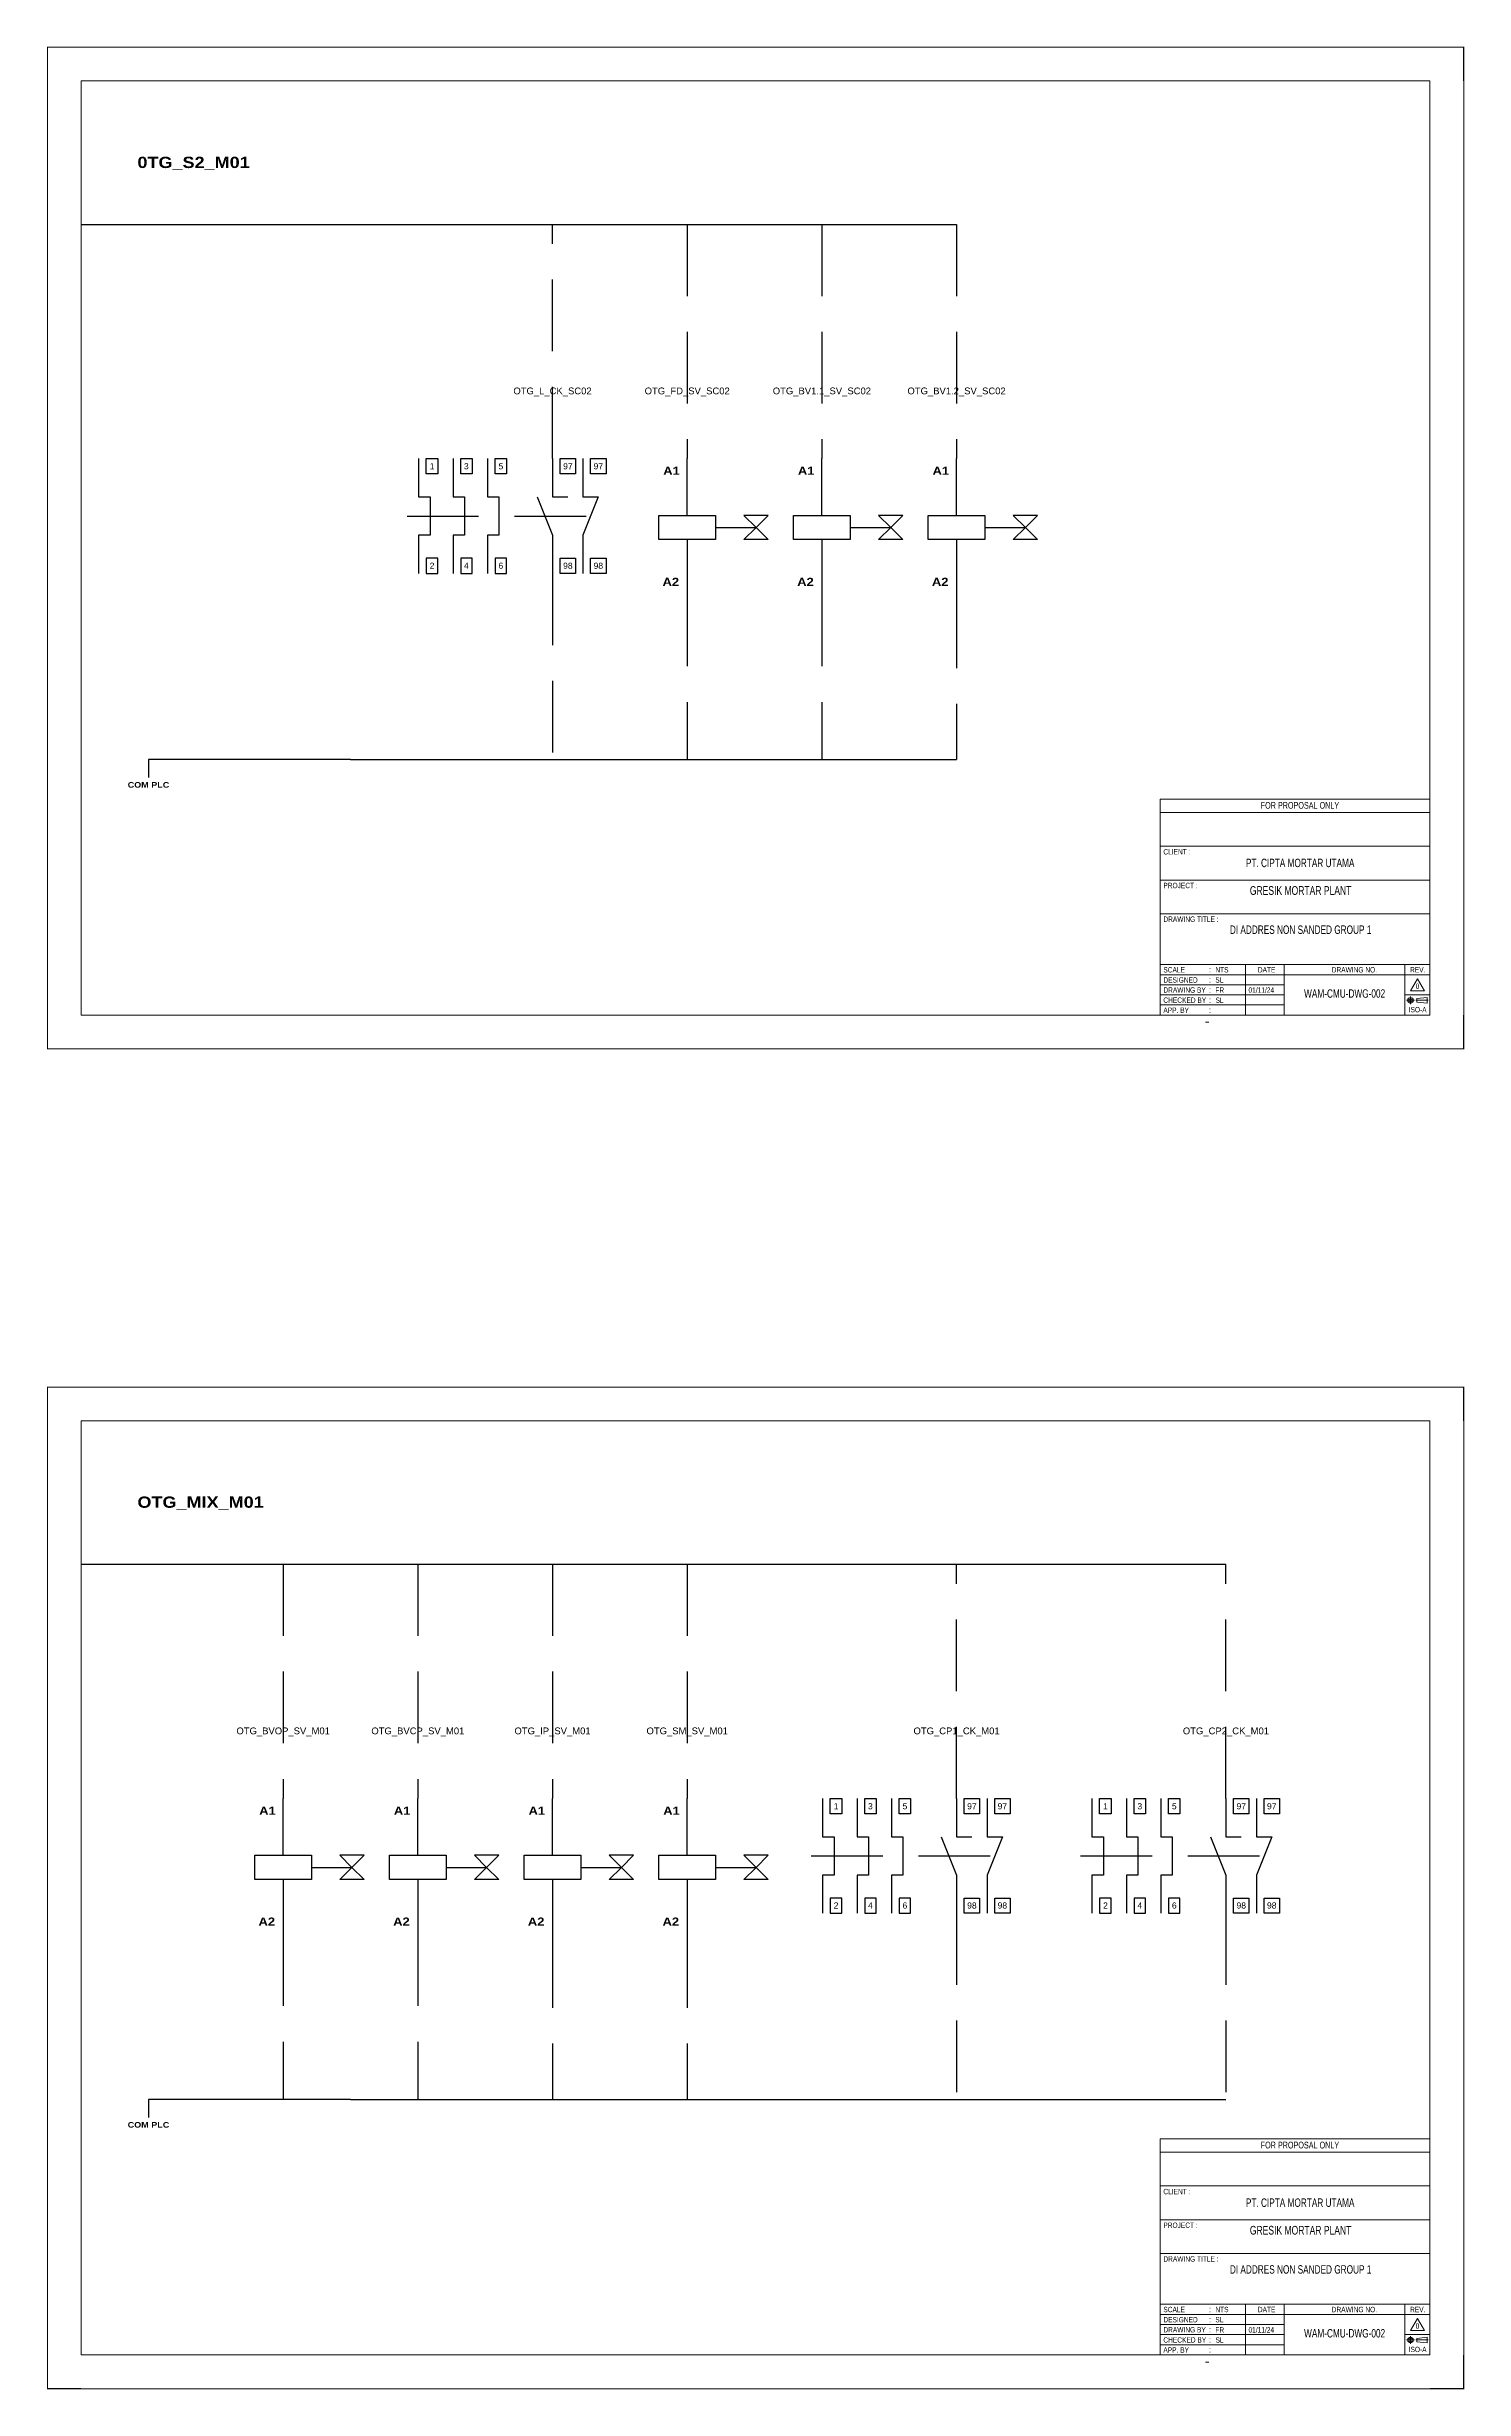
# Model space of a CAD drawing. Header units: centimetres. Extents: x -6233 to 67854, y 107 to 55669.
# Drawn here: x 53793 to 60076, y 25006 to 35389 of the extents above; entities that cross this region are included whole.
import ezdxf
from ezdxf.enums import TextEntityAlignment as Align

# ---------------------------------------------------------------- set-up
doc = ezdxf.new("R2010")
doc.units = ezdxf.units.CM
doc.header["$LTSCALE"] = 25.4
doc.linetypes.add('CENTER', pattern=[2, 1.25, -0.25, 0.25, -0.25])
doc.linetypes.add('HIDDEN', pattern=[0.375, 0.25, -0.125])
for name, color, linetype in [('1', 7, 'Continuous'), ('Etiket-Line-L', 7, 'Continuous'), ('EtIket-Line-S', 2, 'Continuous'), ('Etiket-Text-List0', 2, 'Continuous'), ('Etiket-Text-List1', 3, 'Continuous'), ('Etiket-Text-List2', 1, 'Continuous')]:
    doc.layers.add(name, color=color, linetype=linetype)
for name, color, linetype, lineweight in [('Center_line', 2, 'CENTER', 5), ('Etiket', 7, 'Continuous', 5), ('Object', 4, 'Continuous', 25)]:
    doc.layers.add(name, color=color, linetype=linetype, lineweight=lineweight)
doc.styles.add('Bold', font='ariblk.ttf', dxfattribs={"height": 25.4})
doc.styles.add('DIM', font='romans', dxfattribs={"height": 6.096})
doc.styles.get("Standard").update_dxf_attribs({"font": 'arial.ttf', "height": 25.4})

# ---------------------------------------------------------------- blocks, each defined once
blk = doc.blocks.new('x5 Out Line')
at = {"const_width": 0.3}
for points in [[(9.65, 286.71), (0, 286.71), (0, 277.06)], [(405.45, 277.06), (405.45, 286.71), (395.8, 286.71)], [(0, 9.65), (0, 0), (9.65, 0)], [(405.45, 9.65), (405.45, 0), (395.8, 0)]]:
    blk.add_lwpolyline(points, dxfattribs=at)
at = {"lineweight": 15}
blk.add_lwpolyline([(395.8, 9.65), (395.8, 277.06), (9.65, 277.06), (9.65, 9.65)], close=True, dxfattribs=at)
at = {"layer": 'EtIket-Line-S', "lineweight": 9, "ltscale": 0.5}
blk.add_lwpolyline([(0, 0), (405.45, 0), (405.45, 286.71), (0, 286.71)], close=True, dxfattribs=at)
blk = doc.blocks.new('A$C6CDB76E5')
at = {"lineweight": 15}
for p, q in [((-196.2, 0), (-196.2, 157.1)), ((-196.2, 157.1), (0, 157.1)), ((0, 0), (0, 157.1)), ((-196.2, 147.3), (0, 147.3)), ((-196.2, 122.8), (0, 122.8)), ((-196.2, 98.2), (0, 98.2)), ((-196.2, 73.7), (0, 73.7)), ((-196.2, 36.8), (0, 36.8)), ((-134, 0), (-134, 36.8)), ((-105.9, 0), (-105.9, 36.8)), ((-18.1, 0), (-18.1, 36.8)), ((-196.2, 29.4), (0, 29.4)), ((-196.2, 22.1), (-105.9, 22.1)), ((-196.2, 14.7), (-105.9, 14.7)), ((-196.2, 7.4), (-105.9, 7.4)), ((-18.1, 14.7), (0, 14.7))]:
    blk.add_line(p, q, dxfattribs=at)
at = {"layer": 'Center_line', "lineweight": 13}
for p, q in [((-16.9, 10.8), (-11.3, 10.8)), ((-14.1, 13.5), (-14.1, 8)), ((-10.3, 10.8), (-1.2, 10.8))]:
    blk.add_line(p, q, dxfattribs=at)
at = {"layer": 'Etiket-Line-L', "lineweight": 15}
for p, q in [((0, 0), (0, 122.6)), ((-196.2, 0), (0, 0))]:
    blk.add_line(p, q, dxfattribs=at)
blk.add_lwpolyline([(-9, 26.4), (-4, 17.7), (-14.1, 17.7)], close=True, dxfattribs=at)
at = {"layer": 'Object', "lineweight": 15}
blk.add_lwpolyline([(-9.5, 9.5), (-1.9, 8.7), (-1.9, 12.8), (-9.5, 12)], close=True, dxfattribs=at)
for radius in [2.03, 1.27]:
    blk.add_circle((-14.1, 10.8), radius, dxfattribs=at)
at = {"layer": '1', "color": 3, "lineweight": 9, "width": 0.7}
blk.add_text('ISO-A', height=3.91, dxfattribs=at).set_placement((-15.4, 2))
at = {"layer": 'Etiket-Text-List0', "lineweight": 13, "width": 0.7}
for s, height, p in [('CLIENT :', 3.92, (-193.8, 116.8)), ('PROJECT :', 3.92, (-193.8, 92.3)), ('DRAWING TITLE :', 3.923, (-193.8, 67.8)), ('SCALE', 3.92, (-193.8, 31)), (':', 4.17, (-160.6, 31)), ('DATE', 3.92, (-125.1, 31)), ('DRAWING NO.', 3.923, (-71.4, 31)), ('REV.', 3.92, (-14.4, 31)), ('DESIGNED', 3.92, (-193.8, 23.6)), ('DRAWING BY', 3.92, (-193.8, 16.3)), (':', 4.17, (-160.6, 23.6)), (':', 4.17, (-160.6, 16.3)), ('APP. BY ', 3.92, (-193.8, 1.6)), ('CHECKED BY ', 3.923, (-193.8, 8.9)), (':', 4.17, (-160.6, 8.9)), (':', 4.17, (-160.6, 1.6))]:
    blk.add_text(s, height=height, dxfattribs=at).set_placement(p)
at = {"layer": 'Etiket-Text-List1', "lineweight": 9, "width": 0.7}
for tag, p in [('1:XXXX', (-156, 31)), ('EN', (-156, 23.6)), ('EN', (-156, 16.3)), ('DD/MM/YY', (-131.3, 23.6)), ('DD/MM/YY', (-131.3, 16.3)), ('1', (-10.3, 19.1)), ('EN', (-155.8, 8.9)), ('EN', (-155.7, 1.6)), ('DD/MM/YY', (-131.3, 8.9)), ('DD/MM/YY', (-131.3, 1.6))]:
    blk.add_attdef(tag, p, '', height=3.92, dxfattribs=at)
at = {"layer": 'Etiket-Text-List2', "lineweight": 13, "width": 0.7}
for tag, height, p in [('FOR FABRICATION', 4.9, (-94.6, 150.1)), ('CLIENT_NAME', 6.13, (-94.1, 107.7)), ('PROJECT_1', 4.9, (-94.1, 87.5)), ('PROJECT_2', 4.9, (-94.1, 79.2)), ('DRAWING_TITLE1', 6.13, (-94.1, 59)), ('DRAWING_TITLE2', 6.13, (-94.1, 49.9)), ('DRAWING_TITLE3', 6.13, (-94.1, 40.1)), ('LDP-X-XXX-AR-01', 6.13, (-62, 12.7))]:
    blk.add_attdef(tag, text='', height=height, dxfattribs=at).set_placement(p, align=Align.CENTER)

msp = doc.modelspace()

# ---------------------------------------------------------------- linework, layer by layer
at = {"color": 146, "ltscale": 50, "true_color": 0x105689}
for p, q in [((53945, 34602), (54542, 34602)), ((54542, 34602), (55139, 34602)), ((55139, 34602), (55736, 34602)), ((55736, 34602), (56333, 34602)), ((56333, 34602), (56930, 34602)), ((56930, 34602), (57527, 34602)), ((57527, 34602), (57826, 34602)), ((55140, 32230), (54244, 32230)), ((54244, 32230), (54244, 32150)), ((55140, 32230), (56335, 32230)), ((56335, 32230), (56335, 32230)), ((56335, 32230), (57530, 32230)), ((57530, 32230), (57826, 32230)), ((53945, 28663), (54542, 28663)), ((54542, 28663), (55139, 28663)), ((55139, 28663), (55736, 28663)), ((55736, 28663), (56333, 28663)), ((56333, 28663), (56930, 28663)), ((56930, 28663), (57527, 28663)), ((57527, 28663), (58124, 28663)), ((58124, 28663), (58721, 28663)), ((58721, 28663), (59020, 28663)), ((55140, 26290), (54244, 26290)), ((54244, 26290), (54244, 26210)), ((55140, 26290), (56335, 26290)), ((56335, 26290), (56335, 26290)), ((56335, 26290), (57530, 26290)), ((57530, 26290), (59020, 26290))]:
    msp.add_line(p, q, dxfattribs=at)
at = {"color": 146, "linetype": 'HIDDEN', "ltscale": 50, "true_color": 0x105689}
for p, q in [((56035, 33564), (56035, 34602)), ((56632, 34602), (56632, 33564)), ((57229, 34602), (57229, 33564)), ((57826, 34602), (57826, 33564)), ((56035, 33055), (56035, 32230)), ((56632, 32961), (56632, 32230)), ((57229, 32961), (57229, 32230)), ((57826, 32953), (57826, 32230)), ((54841, 28663), (54841, 27624)), ((55438, 28663), (55438, 27624)), ((56035, 28663), (56035, 27624)), ((56632, 28663), (56632, 27624)), ((57826, 27624), (57826, 28663)), ((59020, 27624), (59020, 28663)), ((57826, 27116), (57826, 26290)), ((59020, 27116), (59020, 26290)), ((54841, 27022), (54841, 26290)), ((55438, 27022), (55438, 26290)), ((56035, 27014), (56035, 26290)), ((56632, 27014), (56632, 26290))]:
    msp.add_line(p, q, dxfattribs=at)
at = {"ltscale": 50}
for p, q in [((56035, 33564), (56035, 33394)), ((56170, 33564), (56170, 33394)), ((56632, 33312), (56632, 33564)), ((57229, 33312), (57229, 33564)), ((57826, 33312), (57826, 33564)), ((56035, 33225), (56035, 33055)), ((56170, 33225), (56170, 33055)), ((56632, 33205), (56632, 32953)), ((57229, 33205), (57229, 32953)), ((57826, 33205), (57826, 32953)), ((54841, 27373), (54841, 27624)), ((55438, 27373), (55438, 27624)), ((56035, 27373), (56035, 27624)), ((56632, 27373), (56632, 27624)), ((57826, 27624), (57826, 27455)), ((57961, 27624), (57961, 27455)), ((59020, 27624), (59020, 27455)), ((59155, 27624), (59155, 27455)), ((54841, 27265), (54841, 27014)), ((55438, 27265), (55438, 27014)), ((56035, 27265), (56035, 27014)), ((56632, 27265), (56632, 27014)), ((57826, 27285), (57826, 27116)), ((57961, 27285), (57961, 27116)), ((59020, 27285), (59020, 27116)), ((59155, 27285), (59155, 27116))]:
    msp.add_line(p, q, dxfattribs=at)
at = {"linetype": 'HIDDEN', "ltscale": 50}
for p, q in [((55390, 33309), (56340, 33309)), ((56757, 33259), (56937, 33259)), ((57354, 33259), (57534, 33259)), ((57951, 33259), (58131, 33259)), ((54966, 27319), (55146, 27319)), ((55563, 27319), (55743, 27319)), ((56160, 27319), (56340, 27319)), ((56757, 27319), (56937, 27319)), ((57181, 27370), (58131, 27370)), ((58375, 27370), (59325, 27370))]:
    msp.add_line(p, q, dxfattribs=at)
at = {"color": 1, "ltscale": 50}
for points in [[(55441, 33564), (55441, 33394), (55492, 33394), (55492, 33225), (55441, 33225), (55441, 33055)], [(55594, 33564), (55594, 33394), (55645, 33394), (55645, 33225), (55594, 33225), (55594, 33055)], [(55746, 33564), (55746, 33394), (55797, 33394), (55797, 33225), (55746, 33225), (55746, 33055)], [(57232, 27624), (57232, 27455), (57283, 27455), (57283, 27285), (57232, 27285), (57232, 27116)], [(57385, 27624), (57385, 27455), (57436, 27455), (57436, 27285), (57385, 27285), (57385, 27116)], [(57537, 27624), (57537, 27455), (57588, 27455), (57588, 27285), (57537, 27285), (57537, 27116)], [(58426, 27624), (58426, 27455), (58477, 27455), (58477, 27285), (58426, 27285), (58426, 27116)], [(58579, 27624), (58579, 27455), (58630, 27455), (58630, 27285), (58579, 27285), (58579, 27116)], [(58731, 27624), (58731, 27455), (58782, 27455), (58782, 27285), (58731, 27285), (58731, 27116)]]:
    msp.add_lwpolyline(points, dxfattribs=at)
at = {"ltscale": 50}
for points in [[(55475, 33564), (55526, 33564), (55526, 33496), (55475, 33496)], [(55628, 33564), (55679, 33564), (55679, 33496), (55628, 33496)], [(55780, 33564), (55831, 33564), (55831, 33496), (55780, 33496)], [(56069, 33564), (56137, 33564), (56137, 33496), (56069, 33496)], [(56204, 33564), (56272, 33564), (56272, 33496), (56204, 33496)], [(56506, 33312), (56757, 33312), (56757, 33205), (56506, 33205)], [(56937, 33259), (56991, 33312), (56883, 33312)], [(56937, 33259), (56991, 33205), (56883, 33205)], [(57103, 33312), (57354, 33312), (57354, 33205), (57103, 33205)], [(57534, 33259), (57588, 33312), (57480, 33312)], [(57534, 33259), (57588, 33205), (57480, 33205)], [(57700, 33312), (57951, 33312), (57951, 33205), (57700, 33205)], [(58131, 33259), (58185, 33312), (58077, 33312)], [(58131, 33259), (58185, 33205), (58077, 33205)], [(55475, 33055), (55526, 33055), (55526, 33123), (55475, 33123)], [(55628, 33055), (55679, 33055), (55679, 33123), (55628, 33123)], [(55780, 33055), (55831, 33055), (55831, 33123), (55780, 33123)], [(56069, 33123), (56137, 33123), (56137, 33055), (56069, 33055)], [(56204, 33123), (56272, 33123), (56272, 33055), (56204, 33055)], [(57266, 27624), (57317, 27624), (57317, 27557), (57266, 27557)], [(57419, 27624), (57470, 27624), (57470, 27557), (57419, 27557)], [(57571, 27624), (57622, 27624), (57622, 27557), (57571, 27557)], [(57860, 27624), (57928, 27624), (57928, 27557), (57860, 27557)], [(57995, 27624), (58063, 27624), (58063, 27557), (57995, 27557)], [(58460, 27624), (58511, 27624), (58511, 27557), (58460, 27557)], [(58613, 27624), (58664, 27624), (58664, 27557), (58613, 27557)], [(58765, 27624), (58816, 27624), (58816, 27557), (58765, 27557)], [(59054, 27624), (59122, 27624), (59122, 27557), (59054, 27557)], [(59189, 27624), (59257, 27624), (59257, 27557), (59189, 27557)], [(54715, 27373), (54966, 27373), (54966, 27265), (54715, 27265)], [(55146, 27319), (55200, 27373), (55092, 27373)], [(55146, 27319), (55200, 27265), (55092, 27265)], [(55312, 27373), (55563, 27373), (55563, 27265), (55312, 27265)], [(55743, 27319), (55797, 27373), (55689, 27373)], [(55743, 27319), (55797, 27265), (55689, 27265)], [(55909, 27373), (56160, 27373), (56160, 27265), (55909, 27265)], [(56340, 27319), (56394, 27373), (56286, 27373)], [(56340, 27319), (56394, 27265), (56286, 27265)], [(56506, 27373), (56757, 27373), (56757, 27265), (56506, 27265)], [(56937, 27319), (56991, 27373), (56883, 27373)], [(56937, 27319), (56991, 27265), (56883, 27265)], [(57266, 27116), (57317, 27116), (57317, 27183), (57266, 27183)], [(57419, 27116), (57470, 27116), (57470, 27183), (57419, 27183)], [(57571, 27116), (57622, 27116), (57622, 27183), (57571, 27183)], [(57860, 27183), (57928, 27183), (57928, 27116), (57860, 27116)], [(57995, 27183), (58063, 27183), (58063, 27116), (57995, 27116)], [(58460, 27116), (58511, 27116), (58511, 27183), (58460, 27183)], [(58613, 27116), (58664, 27116), (58664, 27183), (58613, 27183)], [(58765, 27116), (58816, 27116), (58816, 27183), (58765, 27183)], [(59054, 27183), (59122, 27183), (59122, 27116), (59054, 27116)], [(59189, 27183), (59257, 27183), (59257, 27116), (59189, 27116)]]:
    msp.add_lwpolyline(points, close=True, dxfattribs=at)
for points in [[(55967, 33394), (56035, 33225)], [(56035, 33394), (56103, 33394)], [(56170, 33394), (56238, 33394), (56170, 33225)], [(57758, 27455), (57826, 27285)], [(57826, 27455), (57894, 27455)], [(57961, 27455), (58029, 27455), (57961, 27285)], [(58952, 27455), (59020, 27285)], [(59020, 27455), (59088, 27455)], [(59155, 27455), (59223, 27455), (59155, 27285)]]:
    msp.add_lwpolyline(points, dxfattribs=at)

# ---------------------------------------------------------------- block references
at = {"layer": 'Etiket', "lineweight": 0}
ref = msp.add_blockref('A$C6CDB76E5', (59924, 31097), dxfattribs=dict(at, xscale=6.095870930054101, yscale=6.095870930054101, zscale=6.095870930054101))
ref.add_attrib('FOR FABRICATION', 'FOR PROPOSAL ONLY', dxfattribs={"layer": 'Etiket-Text-List2', "lineweight": 13, "height": 29.89, "width": 0.7}).set_placement((59348, 32012), align=Align.CENTER)
ref.add_attrib('CLIENT_NAME', 'PT. CIPTA MORTAR UTAMA', dxfattribs={"layer": 'Etiket-Text-List2', "lineweight": 13, "height": 37.37, "width": 0.7}).set_placement((59349, 31753), align=Align.CENTER)
ref.add_attrib('PROJECT_1', 'GRESIK MORTAR PLANT', dxfattribs={"layer": 'Etiket-Text-List2', "lineweight": 13, "height": 38.71, "width": 0.7}).set_placement((59351, 31630), align=Align.CENTER)
ref.add_attrib('DRAWING_TITLE1', 'DI ADDRES NON SANDED GROUP 1', dxfattribs={"layer": 'Etiket-Text-List2', "lineweight": 13, "height": 37.37, "width": 0.7}).set_placement((59351, 31457), align=Align.CENTER)
ref.add_attrib('1:XXXX', 'NTS', (58973, 31286), dxfattribs={"layer": 'Etiket-Text-List1', "lineweight": 13, "height": 23.9, "width": 0.7})
ref.add_attrib('EN', 'SL', (58973, 31241), dxfattribs={"layer": 'Etiket-Text-List1', "lineweight": 13, "height": 23.9, "width": 0.7})
ref.add_attrib('EN', 'FR', (58973, 31196), dxfattribs={"layer": 'Etiket-Text-List1', "lineweight": 13, "height": 23.9, "width": 0.7})
ref.add_attrib('DD/MM/YY', '01/11/24', (59120, 31196), dxfattribs={"layer": 'Etiket-Text-List1', "lineweight": 13, "height": 23.9, "width": 0.7})
ref.add_attrib('EN', 'SL', (58974, 31151), dxfattribs={"layer": 'Etiket-Text-List1', "lineweight": 13, "height": 23.9, "width": 0.7})
ref.add_attrib('LDP-X-XXX-AR-01', 'WAM-CMU-DWG-002', dxfattribs={"layer": 'Etiket-Text-List2', "lineweight": 15, "height": 37.37, "width": 0.7}).set_placement((59546, 31174), align=Align.CENTER)
ref.add_attrib('1', '0', (59861, 31213), dxfattribs={"layer": 'Etiket-Text-List1', "lineweight": 13, "height": 23.9, "width": 0.7})
ref = msp.add_blockref('A$C6CDB76E5', (59924, 25158), dxfattribs=dict(at, xscale=6.095870930054101, yscale=6.095870930054101, zscale=6.095870930054101))
ref.add_attrib('FOR FABRICATION', 'FOR PROPOSAL ONLY', dxfattribs={"layer": 'Etiket-Text-List2', "lineweight": 13, "height": 29.89, "width": 0.7}).set_placement((59348, 26073), align=Align.CENTER)
ref.add_attrib('CLIENT_NAME', 'PT. CIPTA MORTAR UTAMA', dxfattribs={"layer": 'Etiket-Text-List2', "lineweight": 13, "height": 37.37, "width": 0.7}).set_placement((59349, 25814), align=Align.CENTER)
ref.add_attrib('PROJECT_1', 'GRESIK MORTAR PLANT', dxfattribs={"layer": 'Etiket-Text-List2', "lineweight": 13, "height": 38.71, "width": 0.7}).set_placement((59351, 25691), align=Align.CENTER)
ref.add_attrib('DRAWING_TITLE1', 'DI ADDRES NON SANDED GROUP 1', dxfattribs={"layer": 'Etiket-Text-List2', "lineweight": 13, "height": 37.37, "width": 0.7}).set_placement((59351, 25518), align=Align.CENTER)
ref.add_attrib('1:XXXX', 'NTS', (58973, 25347), dxfattribs={"layer": 'Etiket-Text-List1', "lineweight": 13, "height": 23.9, "width": 0.7})
ref.add_attrib('EN', 'SL', (58973, 25302), dxfattribs={"layer": 'Etiket-Text-List1', "lineweight": 13, "height": 23.9, "width": 0.7})
ref.add_attrib('EN', 'FR', (58973, 25257), dxfattribs={"layer": 'Etiket-Text-List1', "lineweight": 13, "height": 23.9, "width": 0.7})
ref.add_attrib('DD/MM/YY', '01/11/24', (59120, 25257), dxfattribs={"layer": 'Etiket-Text-List1', "lineweight": 13, "height": 23.9, "width": 0.7})
ref.add_attrib('EN', 'SL', (58974, 25212), dxfattribs={"layer": 'Etiket-Text-List1', "lineweight": 13, "height": 23.9, "width": 0.7})
ref.add_attrib('LDP-X-XXX-AR-01', 'WAM-CMU-DWG-002', dxfattribs={"layer": 'Etiket-Text-List2', "lineweight": 15, "height": 37.37, "width": 0.7}).set_placement((59546, 25235), align=Align.CENTER)
ref.add_attrib('1', '0', (59861, 25274), dxfattribs={"layer": 'Etiket-Text-List1', "lineweight": 13, "height": 23.9, "width": 0.7})
at = {"layer": 'Etiket-Line-L', "lineweight": 0}
ref = msp.add_blockref('x5 Out Line', (53796, 30948), dxfattribs=dict(at, xscale=15.48351216233742, yscale=15.48351216233742, zscale=15.48351216233742))
ref.add_attrib('FILE_NAME', '-', (58926, 31056), dxfattribs={"layer": 'Etiket-Text-List1', "lineweight": 13, "height": 21.7, "style": 'DIM', "width": 0.7})
ref = msp.add_blockref('x5 Out Line', (53796, 25008), dxfattribs=dict(at, xscale=15.48351216233742, yscale=15.48351216233742, zscale=15.48351216233742))
ref.add_attrib('FILE_NAME', '-', (58926, 25116), dxfattribs={"layer": 'Etiket-Text-List1', "lineweight": 13, "height": 21.7, "style": 'DIM', "width": 0.7})

# ---------------------------------------------------------------- texts
at = {"ltscale": 500, "style": 'Bold'}
for s, p in [('0TG_S2_M01', (54195, 34852)), ('OTG_MIX_M01', (54195, 28913))]:
    msp.add_text(s, height=50, dxfattribs=at).set_placement(p)
at = {"ltscale": 50}
for s, p in [('OTG_L_CK_SC02', (56035, 33864)), ('OTG_FD_SV_SC02', (56632, 33864)), ('OTG_BV1.1_SV_SC02', (57229, 33864)), ('OTG_BV1.2_SV_SC02', (57826, 33864)), ('OTG_BVOP_SV_M01', (54841, 27924)), ('OTG_BVCP_SV_M01', (55438, 27924)), ('OTG_IP_SV_M01', (56035, 27924)), ('OTG_SM_SV_M01', (56632, 27924)), ('OTG_CP1_CK_M01', (57826, 27924)), ('OTG_CP2_CK_M01', (59020, 27924))]:
    msp.add_text(s, height=30, dxfattribs=at).set_placement(p, align=Align.MIDDLE_CENTER)
at = {"ltscale": 500}
for s, p in [('1', (55501, 33530)), ('3', (55653, 33530)), ('5', (55806, 33530)), ('97', (56103, 33530)), ('97', (56238, 33530)), ('2', (55501, 33089)), ('4', (55653, 33089)), ('6', (55806, 33089)), ('98', (56103, 33089)), ('98', (56238, 33089)), ('1', (57292, 27590)), ('3', (57444, 27590)), ('5', (57597, 27590)), ('97', (57894, 27590)), ('97', (58029, 27590)), ('1', (58486, 27590)), ('3', (58638, 27590)), ('5', (58791, 27590)), ('97', (59088, 27590)), ('97', (59223, 27590)), ('2', (57292, 27150)), ('4', (57444, 27150)), ('6', (57597, 27150)), ('98', (57894, 27150)), ('98', (58029, 27150)), ('2', (58486, 27150)), ('4', (58638, 27150)), ('6', (58791, 27150)), ('98', (59088, 27150)), ('98', (59223, 27150))]:
    msp.add_text(s, height=27.1, dxfattribs=at).set_placement(p, align=Align.MIDDLE_CENTER)
at = {"ltscale": 500, "style": 'Bold'}
for p in [(56599, 33528), (57196, 33528), (57793, 33528), (54808, 27588), (55405, 27588), (56002, 27588), (56599, 27588)]:
    msp.add_text('A1', height=35.9, dxfattribs=at).set_placement(p, align=Align.TOP_RIGHT)
for p in [(56596, 32989), (57193, 32989), (57790, 32989), (54805, 27050), (55402, 27050), (55999, 27050), (56596, 27050)]:
    msp.add_text('A2', height=35.9, dxfattribs=at).set_placement(p, align=Align.BOTTOM_RIGHT)
at = {"ltscale": 50, "style": 'Bold'}
for p in [(54244, 32130), (54244, 26190)]:
    msp.add_text('COM PLC', height=25, dxfattribs=at).set_placement(p, align=Align.TOP_CENTER)

doc.saveas('drawing.dxf')
